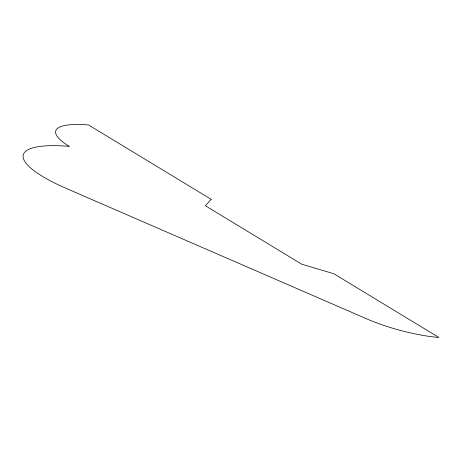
<?xml version="1.0" encoding="UTF-8"?>
<svg xmlns="http://www.w3.org/2000/svg" width="462" height="462" viewBox="0 0 462 462"><rect width="100%" height="100%" fill="white"/><g stroke="black" fill="none" stroke-linecap="round" stroke-linejoin="round"><path stroke-width="0.69" d="M211.18 199.347L205.394 205.763L301.738 264.2L333.801 273.729L438.9 337.479A63.473 14.605 15 0 1 367.388 319.15L66.753 188.64A111.082 25.554 15 0 1 69.277 146.344A79.343 18.255 15 0 1 88.56 124.971L211.18 199.347"/></g></svg>
